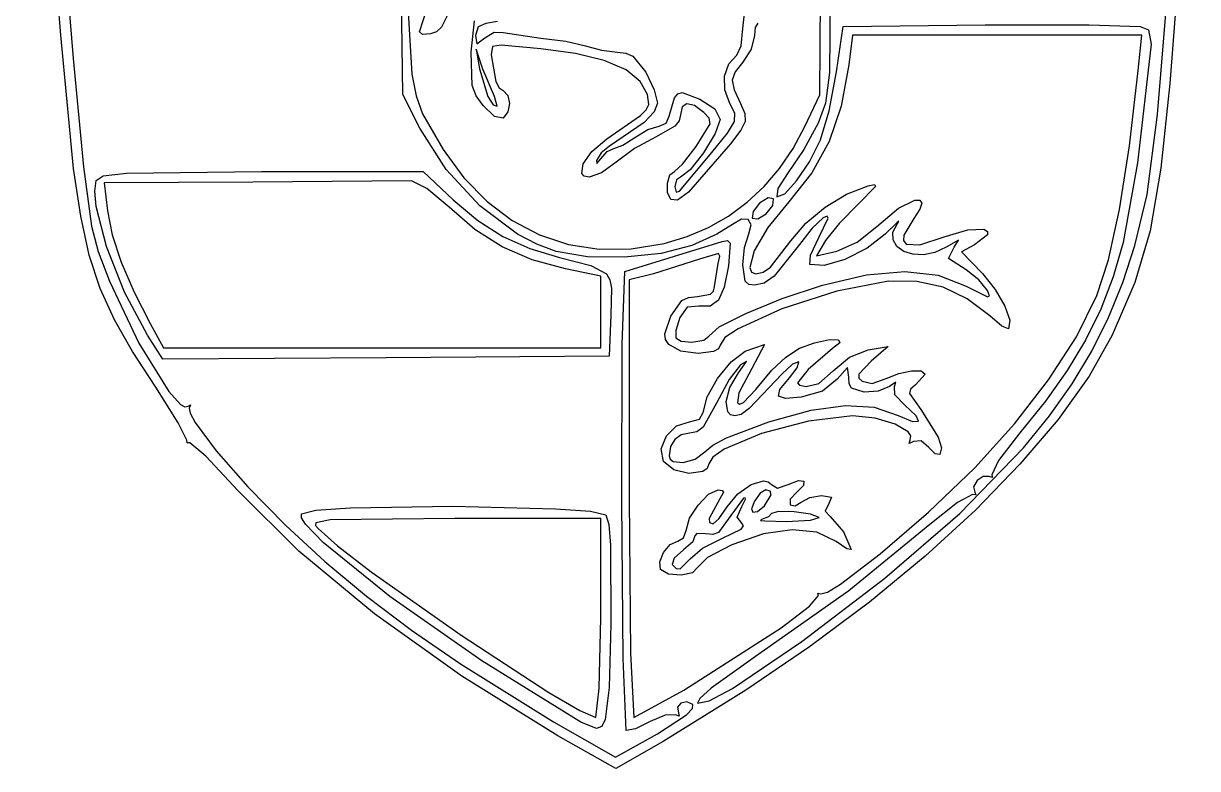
# Model space of a CAD drawing. Extents: x 5 to 81, y 4 to 104.
# Drawn here: x 6.1 to 78.9, y 3.9 to 50.1 of the extents above; entities that cross this region are included whole.
import ezdxf

# ---------------------------------------------------------------- set-up
doc = ezdxf.new("R2010")
doc.units = 0

msp = doc.modelspace()

# ---------------------------------------------------------------- linework, layer by layer
at = {"layer": 'Image'}
for p, q in [((8.424918, 49.392332), (6.117696, 79.09149)), ((7.357564, 71.088148), (9.189086, 47.937568)), ((78.908179, 69.02871), (77.189616, 46.393725)), ((29.633563, 45.699179), (29.464532, 58.135469)), ((55.48936, 45.68817), (55.590579, 57.947181)), ((56.194916, 57.980561), (56.088259, 47.074845)), ((76.426354, 44.460441), (77.211773, 53.965558)), ((29.949825, 51.163916), (30.196535, 46.962376)), ((30.666277, 49.578716), (31.129852, 50.991159)), ((32.570273, 50.943484), (32.033271, 49.879919)), ((33.874876, 48.319305), (34.090607, 50.278745)), ((35.507364, 50.226663), (34.781335, 50.097887)), ((50.726866, 49.789701), (50.8439, 50.922305)), ((30.859209, 49.416384), (30.666277, 49.578716)), ((31.714957, 49.589905), (31.359298, 49.45599)), ((32.033271, 49.879919), (31.714957, 49.589905)), ((34.311168, 49.908198), (34.146336, 49.367133)), ((34.781335, 50.097887), (34.311168, 49.908198)), ((34.720989, 49.211032), (35.29487, 49.558317)), ((35.29487, 49.558317), (35.867514, 49.540956)), ((35.867514, 49.540956), (38.203274, 49.198795)), ((50.616846, 48.723023), (50.726866, 49.789701)), ((51.472322, 49.852916), (51.432329, 49.370657)), ((51.648962, 50.125638), (51.472322, 49.852916)), ((56.525986, 47.099289), (56.935483, 49.921508)), ((56.935483, 49.921508), (65.737408, 50.020785)), ((65.737408, 50.020785), (72.193926, 50.032103)), ((72.193926, 50.032103), (75.356884, 49.919897)), ((75.356884, 49.919897), (75.873456, 49.707609)), ((75.873456, 49.707609), (76.028862, 48.817581)), ((9.226796, 41.114036), (8.424918, 49.392332)), ((31.359298, 49.45599), (30.859209, 49.416384)), ((34.146336, 49.367133), (34.234531, 48.836726)), ((34.234531, 48.836726), (34.720989, 49.211032)), ((38.203274, 49.198795), (39.740743, 49.017276)), ((39.740743, 49.017276), (40.960261, 48.717682)), ((51.432329, 49.370657), (51.225235, 48.510013)), ((57.520532, 49.392332), (57.285969, 47.540251)), ((66.488425, 49.392332), (57.520532, 49.392332)), ((75.456315, 49.392332), (66.488425, 49.392332)), ((76.028862, 48.817581), (75.183458, 41.454852)), ((75.232321, 47.187474), (75.456315, 49.392332)), ((33.94546, 46.265027), (33.874876, 48.319305)), ((34.601162, 47.275668), (34.174046, 48.510389)), ((34.174046, 48.510389), (34.381436, 47.287246)), ((35.203087, 48.685233), (35.112103, 48.15761)), ((35.112103, 48.15761), (35.408691, 46.499981)), ((35.733834, 48.76523), (35.203087, 48.685233)), ((38.203274, 48.526733), (35.733834, 48.76523)), ((40.335475, 48.252905), (38.203274, 48.526733)), ((42.116587, 47.810778), (40.335475, 48.252905)), ((40.960261, 48.717682), (41.955544, 48.446706)), ((41.955544, 48.446706), (42.953886, 48.334)), ((42.953886, 48.334), (43.471435, 48.274187)), ((43.471435, 48.274187), (43.899668, 48.069924)), ((43.899668, 48.069924), (44.694808, 47.079114)), ((49.841248, 47.602302), (50.35233, 48.144161)), ((50.35233, 48.144161), (50.616846, 48.723023)), ((51.225235, 48.510013), (50.727004, 47.709716)), ((9.189086, 47.937568), (9.841951, 41.203686)), ((43.476725, 47.22326), (42.116587, 47.810778)), ((49.583949, 46.840361), (49.841248, 47.602302)), ((50.727004, 47.709716), (50.244806, 47.114766)), ((57.285969, 47.540251), (56.812864, 44.985971)), ((30.196535, 46.962376), (30.46247, 45.609323)), ((34.381436, 47.287246), (34.917857, 45.57535)), ((35.328188, 45.576505), (34.601162, 47.275668)), ((44.346003, 46.513256), (43.476725, 47.22326)), ((44.694808, 47.079114), (45.217714, 45.996791)), ((49.598986, 45.982392), (49.583949, 46.840361)), ((50.244806, 47.114766), (50.063304, 46.591201)), ((50.063304, 46.591201), (50.17256, 45.983404)), ((56.088259, 47.074845), (55.847161, 45.153713)), ((56.06374, 44.697162), (56.525986, 47.099289)), ((74.682729, 42.519331), (75.232321, 47.187474)), ((34.184017, 45.626984), (33.94546, 46.265027)), ((35.408691, 46.499981), (35.6012, 46.118398)), ((35.6012, 46.118398), (35.854338, 45.941982)), ((35.854338, 45.941982), (36.152459, 45.647769)), ((44.812166, 45.706158), (44.346003, 46.513256)), ((45.217714, 45.996791), (45.435206, 45.156792)), ((49.904913, 45.15245), (49.598986, 45.982392)), ((50.17256, 45.983404), (50.562637, 45.135757)), ((77.189616, 46.393725), (76.640318, 41.129551)), ((30.682833, 43.620583), (29.633563, 45.699179)), ((30.46247, 45.609323), (30.857523, 44.504842)), ((34.610237, 45.013904), (34.184017, 45.626984)), ((34.917857, 45.57535), (35.238605, 45.055711)), ((35.491222, 44.975187), (35.328188, 45.576505)), ((35.328188, 45.576505), (35.328188, 45.576505)), ((36.251254, 45.148289), (36.150996, 44.620403)), ((36.152459, 45.647769), (36.251254, 45.148289)), ((44.896131, 45.084002), (44.812166, 45.706158)), ((45.435206, 45.156792), (45.217334, 44.619338)), ((46.146164, 44.365255), (46.478092, 45.498866)), ((46.478092, 45.498866), (46.691556, 45.748506)), ((46.691556, 45.748506), (46.966277, 45.821106)), ((47.253269, 45.130257), (46.953268, 44.938412)), ((46.966277, 45.821106), (48.06019, 45.41638)), ((47.715047, 45.013371), (47.253269, 45.130257)), ((48.06019, 45.41638), (48.979149, 44.801664)), ((50.221381, 44.538979), (49.904913, 45.15245)), ((50.562637, 45.135757), (50.844359, 44.515994)), ((54.559735, 43.705557), (55.48936, 45.68817)), ((55.847161, 45.153713), (55.38508, 43.924293)), ((30.857523, 44.504842), (32.137175, 42.291879)), ((35.323134, 44.346282), (34.610237, 45.013904)), ((35.238605, 45.055711), (35.491222, 44.975187)), ((36.150996, 44.620403), (35.851957, 44.240975)), ((44.36421, 44.396727), (44.724953, 44.754605)), ((45.217334, 44.619338), (44.606078, 43.957253)), ((44.724953, 44.754605), (44.896131, 45.084002)), ((46.846317, 44.440912), (46.761152, 44.077607)), ((46.953268, 44.938412), (46.846317, 44.440912)), ((48.307329, 44.584676), (47.715047, 45.013371)), ((48.638366, 44.229656), (48.307329, 44.584676)), ((48.979149, 44.801664), (49.315758, 44.159309)), ((50.210194, 44.015725), (50.221381, 44.538979)), ((50.844359, 44.515994), (50.870097, 44.033727)), ((55.527426, 42.88495), (56.06374, 44.697162)), ((56.812864, 44.985971), (56.064524, 42.785915)), ((75.786648, 39.493841), (76.426354, 44.460441)), ((35.851957, 44.240975), (35.323134, 44.346282)), ((42.295498, 42.959552), (44.36421, 44.396727)), ((44.606078, 43.957253), (42.457597, 42.487083)), ((44.828319, 43.531861), (45.523402, 43.74005)), ((46.494269, 43.739035), (45.347013, 43.073785)), ((45.523402, 43.74005), (45.964022, 43.92393)), ((45.964022, 43.92393), (46.146164, 44.365255)), ((46.761152, 44.077607), (46.494269, 43.739035)), ((47.834334, 42.468012), (48.695557, 43.873447)), ((48.695557, 43.873447), (48.638366, 44.229656)), ((49.315758, 44.159309), (49.003111, 43.27877)), ((49.766606, 43.296517), (50.210194, 44.015725)), ((50.870097, 44.033727), (50.587765, 43.47832)), ((53.835418, 42.346817), (54.559735, 43.705557)), ((55.38508, 43.924293), (54.506997, 42.296045)), ((32.322202, 41.041887), (30.682833, 43.620583)), ((41.357015, 42.171724), (42.295498, 42.959552)), ((43.27684, 42.552817), (44.024098, 43.04234)), ((45.347013, 43.073785), (43.997812, 42.343413)), ((44.024098, 43.04234), (44.828319, 43.531861)), ((49.003111, 43.27877), (48.276062, 42.081515)), ((48.785869, 42.095183), (49.766606, 43.296517)), ((50.587765, 43.47832), (49.945277, 42.639136)), ((32.137175, 42.291879), (33.424409, 40.539497)), ((42.457597, 42.487083), (41.936039, 42.072722)), ((42.304864, 42.157739), (42.718714, 42.344629)), ((42.718714, 42.344629), (43.27684, 42.552817)), ((43.997812, 42.343413), (42.859395, 41.498823)), ((46.978101, 41.378737), (47.834334, 42.468012)), ((49.945277, 42.639136), (47.350987, 39.650122)), ((52.995384, 41.108425), (53.835418, 42.346817)), ((54.506997, 42.296045), (53.53307, 40.858268)), ((54.841018, 41.533894), (55.527426, 42.88495)), ((56.064524, 42.785915), (54.996869, 40.83944)), ((74.060894, 38.571036), (74.682729, 42.519331)), ((40.808254, 41.397414), (41.357015, 42.171724)), ((41.936039, 42.072722), (41.643372, 41.606027)), ((41.643372, 41.606027), (41.660773, 41.418924)), ((41.660773, 41.418924), (41.904489, 41.719425)), ((41.904489, 41.719425), (42.304864, 42.157739)), ((42.859395, 41.498823), (41.962821, 40.844889)), ((46.783108, 39.708594), (48.785869, 42.095183)), ((48.276062, 42.081515), (47.450947, 41.026555)), ((48.785869, 42.095183), (48.785869, 42.095183)), ((54.045033, 40.343329), (54.841018, 41.533894)), ((9.665447, 38.160572), (9.226796, 41.114036)), ((9.841951, 41.203686), (10.334575, 37.528041)), ((11.064635, 40.661452), (12.506896, 40.830671)), ((12.506896, 40.830671), (20.866016, 40.925676)), ((20.866016, 40.925676), (30.891145, 40.925676)), ((30.891145, 40.925676), (32.762038, 39.169189)), ((34.402414, 38.7946), (32.322202, 41.041887)), ((40.728009, 40.807509), (40.808254, 41.397414)), ((40.888202, 40.635112), (40.728009, 40.807509)), ((41.962821, 40.844889), (41.19507, 40.572899)), ((46.197127, 40.710488), (46.474882, 40.925676)), ((46.474882, 40.925676), (46.978101, 41.378737)), ((47.450947, 41.026555), (46.844103, 40.572899)), ((52.045256, 39.995046), (52.995384, 41.108425)), ((53.53307, 40.858268), (52.893888, 39.878774)), ((54.996869, 40.83944), (53.565823, 39.045903)), ((75.183458, 41.454852), (74.294239, 36.526386)), ((76.640318, 41.129551), (75.970834, 37.251181)), ((10.532633, 39.701224), (10.626209, 40.366234)), ((10.626209, 40.366234), (11.064635, 40.661452)), ((20.338879, 40.259318), (11.117532, 40.22012)), ((11.117532, 40.22012), (11.323848, 38.478092)), ((30.184216, 40.337714), (20.338879, 40.259318)), ((31.124092, 39.873277), (30.184216, 40.337714)), ((33.424409, 40.539497), (34.857657, 39.06938)), ((41.19507, 40.572899), (40.888202, 40.635112)), ((46.048076, 40.207652), (46.197127, 40.710488)), ((46.055772, 39.631261), (46.048076, 40.207652)), ((46.596517, 40.396731), (46.493538, 39.973177)), ((46.844103, 40.572899), (46.596517, 40.396731)), ((53.313541, 39.540425), (54.045033, 40.343329)), ((57.139184, 39.508773), (58.487969, 40.037807)), ((58.487969, 40.037807), (58.890881, 40.115035)), ((58.890881, 40.115035), (58.947795, 39.994978)), ((10.62272, 38.753515), (10.532633, 39.701224)), ((32.507559, 38.701612), (31.124092, 39.873277)), ((46.248256, 39.195406), (46.055772, 39.631261)), ((46.493538, 39.973177), (46.575032, 39.636552)), ((46.575032, 39.636552), (46.783108, 39.708594)), ((47.350987, 39.650122), (46.657464, 39.147183)), ((50.990656, 39.011351), (52.045256, 39.995046)), ((52.893888, 39.878774), (52.820609, 39.352354)), ((52.820609, 39.352354), (53.313541, 39.540425)), ((55.813196, 38.70779), (57.139184, 39.508773)), ((58.947795, 39.994978), (57.898841, 38.927913)), ((75.02419, 36.339582), (75.786648, 39.493841)), ((11.267394, 36.270535), (10.62272, 38.753515)), ((34.092398, 37.33513), (32.507559, 38.701612)), ((32.762038, 39.169189), (34.28179, 37.89083)), ((36.738048, 37.046489), (34.402414, 38.7946)), ((34.857657, 39.06938), (36.424714, 37.886714)), ((46.248394, 39.195406), (46.248256, 39.195406)), ((46.657464, 39.147183), (46.248394, 39.195406)), ((49.837208, 38.162005), (50.990656, 39.011351)), ((51.758496, 38.961234), (51.350467, 38.441453)), ((52.285842, 39.287956), (51.758496, 38.961234)), ((52.164682, 38.304013), (52.57271, 38.823794)), ((53.565823, 39.045903), (52.271751, 37.449862)), ((52.623802, 39.231919), (52.285842, 39.287956)), ((52.57271, 38.823794), (52.623802, 39.231919)), ((52.623802, 39.231919), (52.623802, 39.231919)), ((54.62803, 37.718979), (55.813196, 38.70779)), ((57.898841, 38.927913), (56.690569, 37.696591)), ((59.029404, 37.515323), (60.359382, 38.642895)), ((60.359382, 38.642895), (61.390467, 39.146848)), ((61.698091, 38.585605), (61.315129, 38.013474)), ((61.390467, 39.146848), (61.696984, 39.143841)), ((61.696984, 39.143841), (61.812451, 38.959577)), ((61.812451, 38.959577), (61.698091, 38.585605)), ((10.198517, 35.740475), (9.665447, 38.160572)), ((11.323848, 38.478092), (11.62153, 36.998226)), ((34.28179, 37.89083), (35.837899, 36.894257)), ((36.424714, 37.886714), (38.113377, 36.996688)), ((48.590534, 37.451677), (49.837208, 38.162005)), ((50.641542, 37.968883), (50.087276, 37.636737)), ((51.058014, 37.942009), (50.641542, 37.968883)), ((51.237447, 37.615044), (51.058014, 37.942009)), ((51.350467, 38.441453), (51.299376, 38.033328)), ((51.299376, 38.033328), (51.637335, 37.97729)), ((51.637335, 37.97729), (52.164682, 38.304013)), ((55.694613, 38.039623), (55.014868, 37.400009)), ((55.44001, 36.878842), (55.998528, 38.02327)), ((55.950153, 38.153209), (55.694613, 38.039623)), ((55.998528, 38.02327), (55.950153, 38.153209)), ((61.315129, 38.013474), (60.701359, 36.974356)), ((73.384745, 35.440369), (74.060894, 38.571036)), ((10.334575, 37.528041), (10.757947, 35.959081)), ((35.793639, 36.259411), (34.092398, 37.33513)), ((47.256257, 36.885035), (48.590534, 37.451677)), ((50.087276, 37.636737), (49.098905, 37.034897)), ((51.080598, 37.046918), (51.237447, 37.615044)), ((52.271751, 37.449862), (51.427122, 36.011742)), ((53.701708, 36.626459), (54.62803, 37.718979)), ((55.014868, 37.400009), (54.230895, 36.393242)), ((56.690569, 37.696591), (55.851328, 36.63701)), ((57.804558, 36.547515), (59.029404, 37.515323)), ((60.276218, 37.767683), (59.546301, 37.043981)), ((60.024507, 37.162954), (60.297264, 37.70098)), ((60.031825, 36.679626), (60.024507, 37.162954)), ((60.38767, 37.843911), (60.276218, 37.767683)), ((60.297264, 37.70098), (60.38767, 37.843911)), ((63.196049, 36.868737), (64.670128, 37.315204)), ((64.670128, 37.315204), (65.653054, 37.336804)), ((65.653054, 37.336804), (65.877731, 37.209658)), ((65.877731, 37.209658), (65.880496, 37.00195)), ((75.970834, 37.251181), (75.016694, 34.0405)), ((11.62153, 36.998226), (12.178776, 35.295064)), ((35.837899, 36.894257), (37.502459, 36.140284)), ((37.943705, 36.412052), (36.738048, 37.046489)), ((39.143684, 35.965321), (37.943705, 36.412052)), ((38.113377, 36.996688), (39.911441, 36.404491)), ((39.911441, 36.404491), (41.806702, 36.115309)), ((43.786956, 36.134332), (45.84, 36.466746)), ((45.84, 36.466746), (47.256257, 36.885035)), ((45.84, 36.466746), (45.84, 36.466746)), ((46.140762, 35.577628), (49.432873, 36.581408)), ((49.098905, 37.034897), (47.558323, 36.340386)), ((49.432873, 36.581408), (49.774886, 36.64517)), ((49.774886, 36.64517), (49.936883, 36.482907)), ((49.936883, 36.482907), (49.829342, 35.065363)), ((50.830775, 36.210608), (51.080598, 37.046918)), ((52.433904, 34.980422), (53.701708, 36.626459)), ((54.920563, 35.73757), (55.44001, 36.878842)), ((55.851328, 36.63701), (55.274884, 35.699728)), ((56.549745, 35.987255), (57.804558, 36.547515)), ((59.546301, 37.043981), (58.423186, 36.166948)), ((60.27205, 36.274103), (60.031825, 36.679626)), ((60.701359, 36.974356), (60.678056, 36.635374)), ((60.678056, 36.635374), (60.837096, 36.420859)), ((60.837096, 36.420859), (61.682079, 36.377486)), ((61.682079, 36.377486), (63.196049, 36.868737)), ((64.086403, 36.668635), (63.315913, 36.222263)), ((63.817552, 36.236762), (64.086403, 36.668635)), ((65.880496, 37.00195), (65.088122, 36.379052)), ((74.294239, 36.526386), (73.674113, 34.381728)), ((10.877965, 33.66093), (10.198517, 35.740475)), ((10.757947, 35.959081), (11.445595, 34.121189)), ((12.387247, 33.438357), (11.267394, 36.270535)), ((37.656177, 35.450719), (35.793639, 36.259411)), ((37.502459, 36.140284), (39.347564, 35.589725)), ((41.085686, 35.639055), (39.143684, 35.965321)), ((41.806702, 36.115309), (43.786956, 36.134332)), ((45.663318, 35.843093), (43.382335, 35.603814)), ((47.558323, 36.340386), (45.663318, 35.843093)), ((49.204097, 35.847047), (48.037962, 35.490771)), ((49.291385, 35.665015), (49.204097, 35.847047)), ((50.726866, 35.128054), (50.830775, 36.210608)), ((51.427122, 36.011742), (51.142747, 34.974498)), ((54.230895, 36.393242), (52.662777, 34.440242)), ((54.879523, 35.154718), (54.920563, 35.73757)), ((55.274884, 35.699728), (56.549745, 35.987255)), ((58.423186, 36.166948), (57.046269, 35.468742)), ((60.698015, 35.969491), (60.27205, 36.274103)), ((61.262552, 35.788895), (60.698015, 35.969491)), ((61.918492, 35.755421), (61.262552, 35.788895)), ((62.618668, 35.892175), (61.918492, 35.755421)), ((63.315913, 36.222263), (62.618668, 35.892175)), ((63.464773, 35.518718), (63.817552, 36.236762)), ((65.088122, 36.379052), (64.27995, 35.946533)), ((64.27995, 35.946533), (65.570401, 34.589987)), ((74.276045, 34.036151), (75.02419, 36.339582)), ((12.178776, 35.295064), (12.97003, 33.436113)), ((39.724904, 34.885315), (37.656177, 35.450719)), ((39.347564, 35.589725), (41.29944, 35.097479)), ((43.382335, 35.603814), (41.085686, 35.639055)), ((41.29944, 35.097479), (42.264616, 34.581559)), ((43.395544, 34.726544), (46.140762, 35.577628)), ((48.037962, 35.490771), (45.170623, 34.580033)), ((48.967797, 33.781924), (49.189306, 35.20823)), ((49.189306, 35.20823), (49.291385, 35.665015)), ((49.829342, 35.065363), (49.566488, 33.753712)), ((50.864529, 34.115573), (50.726866, 35.128054)), ((51.142747, 34.974498), (51.245283, 34.682129)), ((51.983286, 34.669204), (52.433904, 34.980422)), ((55.752674, 35.085839), (54.879523, 35.154718)), ((57.046269, 35.468742), (55.752674, 35.085839)), ((64.560964, 34.82169), (63.464773, 35.518718)), ((72.672211, 33.225115), (73.384745, 35.440369)), ((41.907434, 34.434518), (39.724904, 34.885315)), ((41.907434, 32.21205), (41.907434, 34.434518)), ((42.264616, 34.581559), (42.479176, 34.200648)), ((43.240025, 30.217938), (43.395544, 34.726544)), ((45.170623, 34.580033), (43.671321, 34.1957)), ((51.245283, 34.682129), (51.529436, 34.581087)), ((51.529436, 34.581087), (51.983286, 34.669204)), ((52.662777, 34.440242), (52.030615, 34.00508)), ((55.66575, 33.876047), (58.382298, 34.517177)), ((58.382298, 34.517177), (60.767846, 34.719491)), ((60.767846, 34.719491), (62.828939, 34.482939)), ((62.828939, 34.482939), (64.572124, 33.80747)), ((65.344265, 34.199044), (64.560964, 34.82169)), ((65.570401, 34.589987), (66.370164, 33.594379)), ((73.674113, 34.381728), (72.905844, 32.37871)), ((11.755748, 31.729121), (10.877965, 33.66093)), ((11.445595, 34.121189), (13.271274, 30.276147)), ((42.479176, 34.200648), (42.569441, 33.676932)), ((42.569441, 33.676932), (42.540261, 32.018566)), ((43.671321, 34.1957), (43.671321, 20.627371)), ((48.723183, 33.304329), (48.90848, 33.495432)), ((48.90848, 33.495432), (48.967797, 33.781924)), ((49.566488, 33.753712), (49.204553, 32.943534)), ((51.080174, 33.922867), (50.864529, 34.115573)), ((51.432422, 33.870139), (51.080174, 33.922867)), ((52.030615, 34.00508), (51.432422, 33.870139)), ((56.552069, 33.493313), (53.140356, 32.398466)), ((53.165272, 33.034972), (55.66575, 33.876047)), ((59.746474, 34.110473), (56.552069, 33.493313)), ((61.502661, 34.106039), (59.746474, 34.110473)), ((63.131155, 33.747122), (61.502661, 34.106039)), ((64.636626, 33.032121), (63.131155, 33.747122)), ((64.572124, 33.80747), (65.890332, 33.146788)), ((65.882625, 33.542887), (65.344265, 34.199044)), ((66.015243, 33.220205), (65.882625, 33.542887)), ((66.370164, 33.594379), (66.964867, 32.567162)), ((73.393166, 31.857069), (74.276045, 34.036151)), ((75.016694, 34.0405), (73.613425, 30.779394)), ((13.809296, 30.77805), (12.387247, 33.438357)), ((12.97003, 33.436113), (13.969739, 31.488881)), ((46.254186, 31.946787), (46.92907, 32.927299)), ((46.92907, 32.927299), (47.343107, 33.113646)), ((47.343107, 33.113646), (47.898942, 33.164565)), ((47.898942, 33.164565), (48.723183, 33.304329)), ((49.204553, 32.943534), (48.694883, 32.568678)), ((50.895267, 32.111482), (53.165272, 33.034972)), ((66.023745, 31.959437), (64.636626, 33.032121)), ((65.890332, 33.146788), (66.015243, 33.220205)), ((71.396032, 30.668649), (72.672211, 33.225115)), ((41.907434, 29.989579), (41.907434, 32.21205)), ((47.257094, 32.506888), (46.820838, 31.862838)), ((47.988818, 32.56299), (47.257094, 32.506888)), ((48.694883, 32.568678), (47.988818, 32.56299)), ((49.246615, 31.280577), (50.895267, 32.111482)), ((53.140356, 32.398466), (50.424022, 31.171704)), ((66.964867, 32.567162), (67.266596, 31.694645)), ((72.905844, 32.37871), (71.966085, 30.463773)), ((12.883824, 29.752231), (11.755748, 31.729121)), ((13.969739, 31.488881), (14.803903, 29.989579)), ((42.540261, 32.018566), (42.4366, 29.460413)), ((45.871922, 30.85793), (46.254186, 31.946787)), ((46.820838, 31.862838), (46.56205, 31.066189)), ((66.781956, 31.333399), (66.023745, 31.959437)), ((67.18744, 31.163135), (66.781956, 31.333399)), ((67.266596, 31.694645), (67.18744, 31.163135)), ((72.355972, 29.772342), (73.393166, 31.857069)), ((14.757593, 29.275848), (13.809296, 30.77805)), ((45.922456, 30.507093), (45.871922, 30.85793)), ((46.56205, 31.066189), (46.56954, 30.605642)), ((46.56954, 30.605642), (46.885437, 30.393573)), ((48.299317, 30.452483), (48.610202, 30.717257)), ((48.610202, 30.717257), (49.246615, 31.280577)), ((49.611838, 30.616908), (49.315758, 30.158799)), ((50.424022, 31.171704), (49.611838, 30.616908)), ((69.677697, 27.991493), (71.396032, 30.668649)), ((73.613425, 30.779394), (72.181139, 28.232673)), ((13.271274, 30.276147), (15.126716, 27.267993)), ((14.803903, 29.989579), (28.35567, 29.989579)), ((28.35567, 29.989579), (41.907434, 29.989579)), ((43.215384, 20.45649), (43.240025, 30.217938)), ((46.126699, 30.182902), (45.922456, 30.507093)), ((46.880982, 29.768516), (46.126699, 30.182902)), ((46.885437, 30.393573), (47.55187, 30.342356)), ((47.55187, 30.342356), (48.299317, 30.452483)), ((49.203616, 29.921245), (48.902798, 29.753232)), ((49.315758, 30.158799), (49.203616, 29.921245)), ((50.862579, 29.77419), (52.060132, 30.185016)), ((52.060132, 30.185016), (51.087694, 28.357957)), ((53.381481, 29.412226), (54.226258, 29.955244)), ((54.226258, 29.955244), (55.159883, 30.303772)), ((56.276061, 29.943288), (54.771745, 28.646834)), ((55.159883, 30.303772), (56.091523, 30.496142)), ((56.091523, 30.496142), (56.639459, 30.483597)), ((56.726651, 30.291019), (56.276061, 29.943288)), ((56.639459, 30.483597), (56.726651, 30.291019)), ((57.333632, 29.407732), (58.487969, 29.851597)), ((58.487969, 29.851597), (59.722688, 30.061472)), ((59.722688, 30.061472), (58.664356, 29.15192)), ((71.966085, 30.463773), (70.831486, 28.583359)), ((14.314152, 27.537445), (12.883824, 29.752231)), ((28.597099, 29.368129), (14.757593, 29.275848)), ((42.4366, 29.460413), (28.597099, 29.368129)), ((47.948777, 29.624215), (46.880982, 29.768516)), ((48.902798, 29.753232), (47.948777, 29.624215)), ((49.996136, 29.107015), (50.862579, 29.77419)), ((50.452859, 28.442705), (50.940295, 29.14354)), ((50.940295, 29.14354), (50.572207, 28.931253)), ((52.518065, 28.58873), (53.381481, 29.412226)), ((54.186143, 29.117342), (53.805574, 28.9755)), ((54.094597, 28.744517), (54.186143, 29.117342)), ((56.320987, 28.55143), (57.333632, 29.407732)), ((58.664356, 29.15192), (57.909486, 28.353592)), ((71.144882, 27.75198), (72.355972, 29.772342)), ((49.151658, 28.07381), (49.996136, 29.107015)), ((50.572207, 28.931253), (49.861559, 28.01348)), ((49.915191, 27.521587), (50.452859, 28.442705)), ((51.528521, 27.398769), (52.518065, 28.58873)), ((53.805574, 28.9755), (53.155817, 28.369249)), ((53.609273, 28.113376), (54.094597, 28.744517)), ((54.771745, 28.646834), (54.098127, 27.804426)), ((55.43434, 27.765773), (56.320987, 28.55143)), ((57.217251, 28.755126), (56.576026, 28.048696)), ((57.283556, 28.158895), (57.217251, 28.755126)), ((59.596114, 28.075065), (60.395818, 28.393041)), ((60.395818, 28.393041), (61.180716, 28.558525)), ((61.180716, 28.558525), (61.778221, 28.551706)), ((61.778221, 28.551706), (62.015742, 28.352776)), ((70.831486, 28.583359), (69.478699, 26.68391)), ((48.511352, 26.940447), (49.151658, 28.07381)), ((49.861559, 28.01348), (49.086777, 26.550006)), ((51.087694, 28.357957), (50.479035, 27.191648)), ((53.155817, 28.369249), (51.11738, 26.216122)), ((53.020168, 27.399393), (53.609273, 28.113376)), ((54.098127, 27.804426), (54.2222, 27.66275)), ((54.2222, 27.66275), (54.637345, 27.578831)), ((54.637345, 27.578831), (55.43434, 27.765773)), ((56.576026, 28.048696), (55.656224, 27.296937)), ((57.314148, 27.756141), (57.283556, 28.158895)), ((57.463091, 27.487812), (57.314148, 27.756141)), ((57.909486, 28.353592), (57.903556, 28.112617)), ((57.903556, 28.112617), (58.11433, 27.907015)), ((58.11433, 27.907015), (58.738865, 27.781233)), ((58.738865, 27.781233), (59.596114, 28.075065)), ((60.212612, 27.859739), (59.811741, 27.582845)), ((60.113612, 27.594169), (60.212612, 27.859739)), ((61.418752, 27.690557), (61.118711, 27.42337)), ((62.015742, 28.352776), (61.418752, 27.690557)), ((67.563978, 25.259664), (69.677697, 27.991493)), ((69.740315, 25.765989), (71.144882, 27.75198)), ((72.181139, 28.232673), (70.263261, 25.545796)), ((15.709239, 25.329734), (14.314152, 27.537445)), ((15.126716, 27.267993), (15.851569, 26.476212)), ((48.257426, 25.972802), (48.511352, 26.940447)), ((49.686059, 26.653827), (49.915191, 27.521587)), ((50.479035, 27.191648), (50.386272, 26.563262)), ((50.754427, 26.592427), (51.528521, 27.398769)), ((52.92781, 26.992092), (53.020168, 27.399393)), ((53.359079, 26.847719), (52.92781, 26.992092)), ((55.656224, 27.296937), (54.340858, 26.922523)), ((58.24472, 27.230069), (57.463091, 27.487812)), ((59.114013, 27.286802), (58.24472, 27.230069)), ((59.811741, 27.582845), (59.114013, 27.286802)), ((60.149531, 27.070632), (60.113612, 27.594169)), ((60.751448, 26.42204), (60.149531, 27.070632)), ((61.118711, 27.42337), (61.057843, 27.151178)), ((61.057843, 27.151178), (61.747153, 26.154266)), ((15.851569, 26.476212), (16.125824, 26.328125)), ((16.125824, 26.328125), (16.327028, 26.371806)), ((16.327028, 26.371806), (16.469553, 26.44618)), ((16.469553, 26.44618), (16.399987, 26.250902)), ((16.399987, 26.250902), (16.444443, 25.927106)), ((49.086777, 26.550006), (48.260752, 25.063857)), ((49.780546, 26.008894), (49.686059, 26.653827)), ((50.386272, 26.563262), (50.516171, 26.488174)), ((50.516171, 26.488174), (50.754427, 26.592427)), ((51.11738, 26.216122), (50.605361, 25.84705)), ((54.340858, 26.922523), (53.359079, 26.847719)), ((54.953669, 26.109748), (57.092971, 26.412395)), ((57.092971, 26.412395), (58.858049, 26.305489)), ((58.858049, 26.305489), (60.353652, 25.79428)), ((61.464215, 25.773177), (60.751448, 26.42204)), ((69.478699, 26.68391), (67.884375, 24.711868)), ((16.444443, 25.927106), (16.76075, 25.348253)), ((47.416054, 25.403472), (48.038895, 25.551345)), ((48.038895, 25.551345), (48.257426, 25.972802)), ((49.95386, 25.822946), (49.780546, 26.008894)), ((50.213736, 25.756257), (49.95386, 25.822946)), ((50.605361, 25.84705), (50.213736, 25.756257)), ((52.335396, 25.392296), (54.953669, 26.109748)), ((57.521273, 25.756251), (54.788504, 25.440175)), ((58.928009, 25.612385), (57.521273, 25.756251)), ((60.15683, 25.249221), (58.928009, 25.612385)), ((60.353652, 25.79428), (61.240443, 25.420046)), ((61.618922, 25.426095), (61.464215, 25.773177)), ((61.747153, 26.154266), (62.83802, 24.451819)), ((70.263261, 25.545796), (67.90166, 22.759368)), ((68.122689, 23.784377), (69.740315, 25.765989)), ((16.23979, 24.256947), (15.709239, 25.329734)), ((16.76075, 25.348253), (18.065108, 23.601036)), ((45.977468, 24.528959), (46.60357, 25.152812)), ((46.60357, 25.152812), (47.416054, 25.403472)), ((47.874155, 24.777272), (47.417674, 24.697925)), ((48.260752, 25.063857), (47.874155, 24.777272)), ((49.714439, 24.398855), (52.335396, 25.392302)), ((54.788504, 25.440175), (51.874259, 24.66515)), ((52.335396, 25.392302), (52.335396, 25.392296)), ((60.960261, 24.769412), (60.15683, 25.249221)), ((61.125119, 24.517844), (60.960261, 24.769412)), ((61.240443, 25.420046), (61.618922, 25.426095)), ((65.101645, 22.539176), (67.563978, 25.259664)), ((16.260858, 24.095992), (16.23979, 24.256947)), ((16.431012, 24.080557), (16.260858, 24.095992)), ((17.418417, 23.253083), (16.431012, 24.080557)), ((45.664122, 23.724104), (45.977468, 24.528959)), ((46.494525, 24.305786), (46.233519, 23.85868)), ((46.897877, 24.595105), (46.494525, 24.305786)), ((47.417674, 24.697925), (46.897877, 24.595105)), ((48.856858, 23.941851), (49.714439, 24.398855)), ((51.874259, 24.66515), (49.555752, 23.690983)), ((61.029298, 24.057517), (61.090826, 24.27561)), ((61.309197, 24.168142), (61.029298, 24.057517)), ((61.090826, 24.27561), (61.125119, 24.517844)), ((61.772958, 24.207191), (61.309197, 24.168142)), ((62.242002, 23.807431), (61.772958, 24.207191)), ((62.83802, 24.451819), (63.02713, 23.788529)), ((67.884375, 24.711868), (66.576166, 23.004416)), ((18.065108, 23.601036), (20.02545, 21.360554)), ((45.789909, 22.930436), (45.664122, 23.724104)), ((46.233519, 23.85868), (46.140762, 23.282498)), ((47.758252, 23.086473), (48.362433, 23.539874)), ((48.362433, 23.539874), (48.856858, 23.941851)), ((49.555752, 23.690983), (48.862782, 23.210411)), ((62.637702, 23.41389), (62.242002, 23.807431)), ((62.926251, 23.374171), (62.637702, 23.41389)), ((63.02713, 23.788529), (62.926251, 23.374171)), ((64.169934, 19.714321), (68.122689, 23.784377)), ((19.404364, 21.139773), (17.418417, 23.253083)), ((46.431694, 22.409125), (45.789909, 22.930436)), ((45.789909, 22.930436), (45.789909, 22.930436)), ((46.140762, 23.282498), (46.211234, 23.067008)), ((46.211234, 23.067008), (46.402216, 22.929379)), ((46.402216, 22.929379), (47.023113, 22.873506)), ((47.023113, 22.873506), (47.758252, 23.086473)), ((48.610202, 22.777481), (48.50857, 22.499198)), ((48.862782, 23.210411), (48.610202, 22.777481)), ((67.90166, 22.759368), (65.138206, 19.913993)), ((66.576166, 23.004416), (66.152261, 22.099725)), ((47.378824, 22.19559), (46.431694, 22.409125)), ((48.236569, 22.311239), (47.378824, 22.19559)), ((48.50857, 22.499198), (48.236569, 22.311239)), ((62.238856, 19.79458), (65.101645, 22.539176)), ((65.611894, 22.009951), (65.242709, 21.748205)), ((65.990771, 21.993709), (65.611894, 22.009951)), ((66.189725, 21.931209), (65.990771, 21.993709)), ((66.152261, 22.099725), (66.189725, 21.931209)), ((23.184382, 17.37133), (19.404364, 21.139773)), ((20.02545, 21.360554), (22.354167, 18.978114)), ((48.59032, 20.896999), (49.184977, 21.170144)), ((49.184977, 21.170144), (49.44017, 21.143501)), ((49.44017, 21.143501), (49.52194, 21.033759)), ((50.404688, 20.93112), (51.227538, 21.503766)), ((51.227538, 21.503766), (51.998356, 21.72888)), ((52.150389, 21.170144), (51.799086, 20.962888)), ((51.998356, 21.72888), (52.297898, 21.677897)), ((52.406257, 21.087531), (52.150389, 21.170144)), ((52.297898, 21.677897), (52.504806, 21.500172)), ((52.504806, 21.500172), (52.870817, 21.277939)), ((52.870817, 21.277939), (53.534428, 21.515094)), ((53.534428, 21.515094), (54.164806, 21.756083)), ((54.4885, 21.446427), (54.053045, 21.018969)), ((54.164806, 21.756083), (54.504292, 21.712662)), ((54.504292, 21.712662), (54.4885, 21.446427)), ((65.242709, 21.748205), (65.026263, 21.36581)), ((65.026263, 21.36581), (65.105603, 21.020104)), ((43.304279, 10.707849), (43.215384, 20.45649)), ((43.671321, 20.627371), (43.758409, 11.044739)), ((47.939269, 20.232007), (48.59032, 20.896999)), ((49.159365, 20.386095), (48.637362, 19.399921)), ((49.52194, 21.033759), (49.159365, 20.386095)), ((49.742144, 20.117234), (50.404688, 20.93112)), ((50.750395, 20.655525), (49.814811, 19.348038)), ((50.66471, 20.137966), (50.882525, 20.600708)), ((50.861609, 20.687599), (50.750395, 20.655525)), ((50.882525, 20.600708), (50.861609, 20.687599)), ((51.432422, 20.464591), (51.26256, 19.999043)), ((51.799086, 20.962888), (51.432422, 20.464591)), ((52.067421, 20.182369), (52.475381, 20.867527)), ((52.475381, 20.867527), (52.406257, 21.087531)), ((53.652612, 20.588904), (53.643706, 20.252382)), ((54.053045, 21.018969), (53.652612, 20.588904)), ((53.956956, 20.184387), (54.331069, 20.399927)), ((54.331069, 20.399927), (54.876928, 20.694754)), ((54.876928, 20.694754), (55.603104, 20.817381)), ((55.603104, 20.817381), (56.211668, 20.720399)), ((56.211668, 20.720399), (56.042153, 20.316692)), ((64.023444, 20.382654), (62.320256, 19.030975)), ((64.966086, 20.876174), (64.023444, 20.382654)), ((65.172498, 20.869947), (64.966086, 20.876174)), ((65.105603, 21.020104), (65.172498, 20.869947)), ((23.346665, 19.694377), (24.251562, 19.906207)), ((23.357307, 19.441779), (23.346665, 19.694377)), ((24.251562, 19.906207), (26.390277, 20.052005)), ((26.390277, 20.052005), (32.732917, 20.151544)), ((32.732917, 20.151544), (39.102096, 20.005075)), ((39.102096, 20.005075), (41.273986, 19.843364)), ((41.273986, 19.843364), (42.225327, 19.62468)), ((47.414601, 19.406829), (47.939269, 20.232007)), ((49.238707, 19.368491), (49.742144, 20.117234)), ((50.375777, 19.474317), (50.66471, 20.137966)), ((51.26256, 19.999043), (51.344265, 19.782382)), ((51.344265, 19.782382), (51.628798, 19.836271)), ((51.628798, 19.836271), (52.067421, 20.182369)), ((52.067421, 20.182369), (52.067421, 20.182369)), ((52.490754, 19.706032), (52.309404, 19.492866)), ((52.926761, 19.839711), (52.490754, 19.706032)), ((53.900472, 19.814733), (52.926761, 19.839711)), ((53.643706, 20.252382), (53.956956, 20.184387)), ((54.910419, 19.673194), (53.900472, 19.814733)), ((55.455134, 19.457189), (54.910419, 19.673194)), ((56.042153, 20.316692), (55.81671, 19.859245)), ((55.81671, 19.859245), (56.123846, 19.522943)), ((59.23109, 17.198012), (62.238856, 19.79458)), ((59.518535, 15.703937), (64.169934, 19.714321)), ((65.138206, 19.913993), (62.014769, 17.050278)), ((22.354167, 18.978114), (24.806325, 16.720058)), ((23.597621, 19.050448), (23.357307, 19.441779)), ((24.692945, 17.907037), (23.597621, 19.050448)), ((24.24759, 19.126277), (24.231909, 18.970591)), ((24.231909, 18.970591), (24.385926, 18.765934)), ((25.141731, 19.317468), (24.24759, 19.126277)), ((32.856938, 19.406259), (25.141731, 19.317468)), ((41.907434, 19.406259), (32.856938, 19.406259)), ((41.907434, 13.232657), (41.907434, 19.406259)), ((42.225327, 19.62468), (42.400478, 19.033773)), ((42.400478, 19.033773), (42.508808, 17.735509)), ((47.199094, 18.653129), (47.414601, 19.406829)), ((48.637362, 19.399921), (48.66, 19.142231)), ((48.66, 19.142231), (48.874777, 19.055713)), ((48.874777, 19.055713), (49.238707, 19.368491)), ((49.814811, 19.348038), (49.201257, 18.528881)), ((50.658122, 19.098073), (50.375777, 19.474317)), ((50.610991, 18.730035), (50.765594, 18.933213)), ((50.765594, 18.933213), (50.658122, 19.098073)), ((51.873394, 19.328673), (51.804786, 19.279665)), ((51.804786, 19.279665), (52.074356, 19.241824)), ((52.309404, 19.492866), (51.873394, 19.328673)), ((52.074356, 19.241824), (53.424451, 19.214611)), ((53.424451, 19.214611), (54.915438, 19.292161)), ((54.915438, 19.292161), (55.455134, 19.457189)), ((55.455134, 19.457189), (55.455134, 19.457189)), ((56.123846, 19.522943), (56.955412, 18.564436)), ((62.320256, 19.030975), (57.280138, 14.914146)), ((24.385926, 18.765934), (25.596809, 17.691163)), ((47.047297, 18.188432), (47.199094, 18.653129)), ((47.750172, 18.312465), (47.613662, 17.938922)), ((47.873027, 18.467301), (47.750172, 18.312465)), ((48.416887, 18.437505), (47.873027, 18.467301)), ((48.854068, 18.407621), (48.416887, 18.437505)), ((49.201257, 18.528881), (48.854068, 18.407621)), ((49.491592, 18.190077), (50.610991, 18.730035)), ((51.998901, 18.44072), (50.044557, 17.77266)), ((53.78197, 18.697922), (51.998901, 18.44072)), ((55.31022, 18.541717), (53.78197, 18.697922)), ((56.50011, 17.969558), (55.31022, 18.541717)), ((56.955412, 18.564436), (57.429629, 17.463585)), ((28.822133, 14.56536), (24.692945, 17.907037)), ((25.596809, 17.691163), (27.6775, 16.096624)), ((42.508808, 17.735509), (42.533106, 12.838248)), ((45.805436, 17.296598), (46.215678, 17.788543)), ((46.215678, 17.788543), (46.682339, 17.995151)), ((46.682339, 17.995151), (47.047297, 18.188432)), ((47.613662, 17.938922), (47.03697, 17.442895)), ((47.447008, 16.900002), (48.219879, 17.554816)), ((48.219879, 17.554816), (49.491592, 18.190077)), ((50.044557, 17.77266), (48.533242, 16.975326)), ((57.156583, 17.519325), (56.50011, 17.969558)), ((57.429629, 17.463585), (57.156583, 17.519325)), ((27.882541, 13.479217), (23.184382, 17.37133)), ((45.567086, 16.711135), (45.805436, 17.296598)), ((46.465339, 16.938678), (46.340995, 16.545453)), ((47.03697, 17.442895), (46.465339, 16.938678)), ((46.835989, 16.266312), (47.447003, 16.900002)), ((47.447003, 16.900002), (47.447008, 16.900002)), ((48.533242, 16.975326), (47.904641, 16.361552)), ((56.770408, 15.316232), (59.23109, 17.198012)), ((62.014769, 17.050278), (58.573218, 14.208826)), ((24.806325, 16.720058), (27.388911, 14.568079)), ((27.6775, 16.096624), (33.246293, 12.165729)), ((45.616102, 16.223971), (45.567086, 16.711135)), ((46.114455, 15.938952), (45.616094, 16.223985)), ((45.616094, 16.223985), (45.616102, 16.223971)), ((46.340995, 16.545453), (46.576746, 16.292662)), ((46.576746, 16.292662), (46.835989, 16.266312)), ((47.593981, 16.027888), (46.885502, 15.880304)), ((47.904641, 16.361552), (47.593981, 16.027888)), ((46.885502, 15.880304), (46.114455, 15.938952)), ((54.376828, 11.765155), (59.518535, 15.703937)), ((55.961493, 14.8205), (56.770408, 15.316232)), ((27.388911, 14.568079), (30.168521, 12.469385)), ((34.545099, 10.556535), (28.822133, 14.56536)), ((57.280138, 14.914146), (51.50414, 10.837027)), ((54.852083, 13.95218), (55.40173, 14.609166)), ((55.40173, 14.609166), (55.363372, 14.772548)), ((55.363372, 14.772548), (55.548873, 14.715999)), ((55.548873, 14.715999), (55.961493, 14.8205)), ((53.085081, 12.619328), (54.852083, 13.95218)), ((58.573218, 14.208826), (54.855424, 11.430244)), ((33.30451, 9.612423), (27.882541, 13.479217)), ((41.816967, 8.872548), (41.907434, 13.232657)), ((41.907434, 13.232657), (41.907434, 13.232657)), ((30.168521, 12.469385), (33.211749, 10.371184)), ((42.533106, 12.838248), (42.433573, 8.915323)), ((47.054592, 8.738728), (53.085081, 12.619328)), ((33.246293, 12.165729), (38.688287, 8.608216)), ((50.067492, 8.856304), (54.376828, 11.765155)), ((43.758409, 11.044739), (43.967792, 7.059041)), ((54.855424, 11.430244), (50.903256, 8.755137)), ((33.211749, 10.371184), (38.977095, 6.777276)), ((40.672715, 6.767746), (34.545099, 10.556535)), ((43.489367, 6.237664), (43.304279, 10.707849)), ((51.50414, 10.837027), (48.760915, 8.863977)), ((39.25596, 5.919935), (33.30451, 9.612423)), ((41.599462, 7.059052), (41.816967, 8.872548)), ((42.433573, 8.915323), (42.190017, 6.921214)), ((43.967792, 7.059041), (47.054592, 8.738717)), ((50.903256, 8.755137), (45.774361, 5.561049)), ((47.054592, 8.738717), (47.054592, 8.738728)), ((48.760915, 8.863977), (48.054885, 8.2327)), ((48.6383, 8.087581), (50.067492, 8.856304)), ((38.688287, 8.608216), (40.610478, 7.480405)), ((47.238638, 8.026803), (46.879338, 7.948689)), ((47.60802, 7.84957), (47.238638, 8.026803)), ((48.054885, 8.2327), (47.913206, 7.935716)), ((47.913206, 7.935716), (48.6383, 8.087581)), ((40.610478, 7.480405), (41.599462, 7.059052)), ((46.879338, 7.948689), (46.662045, 7.691859)), ((46.662045, 7.691859), (46.71868, 7.332945)), ((46.71868, 7.332945), (46.776713, 7.124911)), ((47.226129, 7.220668), (47.597033, 7.60595)), ((47.597033, 7.60595), (47.60802, 7.84957)), ((38.977095, 6.777276), (42.831778, 4.589622)), ((41.652908, 6.367996), (40.672715, 6.767746)), ((40.672715, 6.767746), (40.672715, 6.767746)), ((42.190017, 6.921214), (41.967502, 6.494989)), ((44.977062, 6.794921), (44.069603, 6.353657)), ((45.905575, 7.194108), (44.977062, 6.794921)), ((45.429629, 6.045866), (47.226129, 7.220668)), ((46.536435, 7.20893), (45.905575, 7.194108)), ((46.776713, 7.124911), (46.536435, 7.20893)), ((42.853024, 3.884056), (39.25596, 5.919935)), ((39.25596, 5.919935), (39.25596, 5.919935)), ((41.967502, 6.494989), (41.652908, 6.367996)), ((42.831778, 4.589622), (45.429629, 6.045876)), ((44.069603, 6.353657), (43.489367, 6.237664)), ((45.429629, 6.045876), (45.429629, 6.045866)), ((45.774361, 5.561049), (42.853024, 3.884056))]:
    msp.add_line(p, q, dxfattribs=at)

doc.saveas('drawing.dxf')
